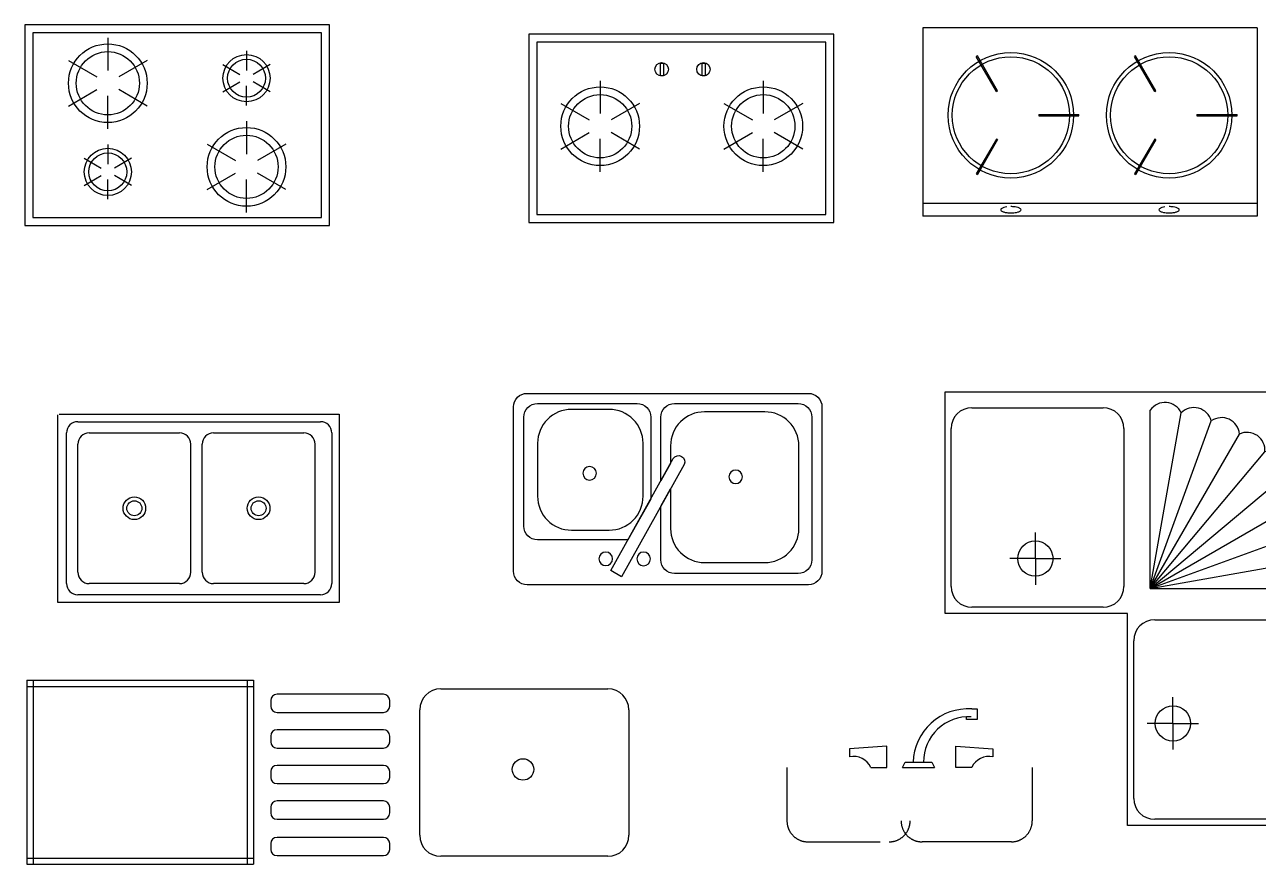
# Model space of a CAD drawing. Extents: x -42728 to 99010, y -18674 to 47645.
# Drawn here: x 48653 to 51602, y 42463 to 44470 of the extents above; entities that cross this region are included whole.
import ezdxf

# ---------------------------------------------------------------- set-up
doc = ezdxf.new("R2010")
doc.units = 0
doc.header["$LTSCALE"] = 100
doc.header["$MEASUREMENT"] = 0
doc.linetypes.add('HIDDEN', pattern=[9.525, 6.35, -3.175])
doc.layers.get('0').update_dxf_attribs({"linetype": 'CONTINUOUS'})
for name, color, linetype in [('2', 3, 'CONTINUOUS'), ('HUI', 8, 'CONTINUOUS'), ('MC', 5, 'CONTINUOUS'), ('WINDOW', 2, 'CONTINUOUS'), ('墙线', 2, 'CONTINUOUS'), ('家具', 223, 'CONTINUOUS'), ('家具-7', 3, 'CONTINUOUS'), ('浅', 4, 'CONTINUOUS'), ('深', 5, 'CONTINUOUS')]:
    doc.layers.add(name, color=color, linetype=linetype)

# ---------------------------------------------------------------- blocks, each defined once
blk = doc.blocks.new('A$C38A94B52')
at = {"layer": '浅'}
for points in [[(737.1, 425.4, 0.414214), (704.7, 457.8), (32.4, 457.8, 0.414214), (0, 425.4), (0, 32.4, 0.414214), (32.4, 0), (704.7, 0, 0.414214), (737.1, 32.4)], [(257.7, 438.6), (232.3, 423.6), (381.8, 156, 0.975912), (407.6, 170.4)]]:
    blk.add_lwpolyline(points, format="xyb", close=True, dxfattribs=at)
at = {"layer": '深'}
for points in [[(257.7, 438.6), (232.3, 423.6), (381.8, 156, 0.975912), (407.6, 170.4)], [(375.3, 125.2), (375.3, 167.7), (352.1, 209.2), (352.1, 56.7, 0.414214), (384.5, 24.3), (680.4, 24.3, 0.414214), (712.8, 56.7), (712.8, 397.9, 0.414214), (680.4, 430.3), (384.5, 430.3, 0.414214), (352.1, 397.9), (352.1, 269.7), (375.3, 228.2), (375.3, 323.4, -0.414214), (456.3, 404.4), (600.9, 404.4, -0.414214), (681.9, 323.4), (681.9, 125.2, -0.414214), (600.9, 44.2), (456.3, 44.2, -0.414214)], [(204.1, 395.6, -1), (236.5, 395.6, -1)], [(294.6, 395.7, -1), (327, 395.7, -1)], [(273.4, 350), (56.7, 350, 0.414214), (24.3, 317.6), (24.3, 56.7, 0.414214), (56.7, 24.3), (295.4, 24.3, 0.414214), (327.8, 56.7), (327.8, 252.6)], [(138.2, 327), (228.5, 327, -0.414214), (309.5, 246), (309.5, 119.4, -0.414214), (228.5, 38.4), (138.2, 38.4, -0.414214), (57.2, 119.4), (57.2, 246, -0.414214)], [(309.5, 119.4, -0.414214), (228.5, 38.4), (138.2, 38.4, -0.414214), (57.2, 119.4), (57.2, 246, -0.414214), (138.2, 327), (228.5, 327, -0.414214), (309.5, 246)], [(165.4, 191, -1), (197.8, 191, -1)], [(547.1, 199.6, -1), (514.7, 199.6, -1)]]:
    blk.add_lwpolyline(points, format="xyb", close=True, dxfattribs=at)
blk.add_lwpolyline([(197.8, 191), (197.8, 191)], close=True, dxfattribs=at)
blk = doc.blocks.new('A$C3A495DAA')
at = {"layer": '深'}
blk.add_blockref('A$C38A94B52', (0, 0), dxfattribs=at)
blk = doc.blocks.new('A$C4A622623')
at = {"color": 252}
for p, q in [((285.4, 624.5), (324.7, 556.4)), ((394.2, 624.5), (354.9, 556.4)), ((95.3, 586.8), (118.9, 545.9)), ((160.6, 586.8), (137, 545.9)), ((62.6, 530.3), (109.8, 530.3)), ((95.3, 473.7), (118.9, 514.6)), ((160.6, 473.7), (137, 514.6)), ((193.2, 530.3), (146, 530.3)), ((231, 530.3), (309.7, 530.3)), ((285.4, 436), (324.7, 504.2)), ((394.2, 436), (354.9, 504.2)), ((448.7, 530.3), (369.9, 530.3)), ((85.5, 293.1), (124.9, 224.9)), ((194.4, 293.1), (155, 224.9)), ((319.2, 255.4), (342.8, 214.5)), ((384.5, 255.4), (360.9, 214.5)), ((31.1, 198.8), (109.8, 198.8)), ((248.8, 198.8), (170.1, 198.8)), ((286.5, 198.8), (333.8, 198.8)), ((319.2, 142.3), (342.8, 183.2)), ((384.5, 142.3), (360.9, 183.2)), ((417.2, 198.8), (369.9, 198.8)), ((85.5, 104.6), (124.9, 172.7)), ((194.4, 104.6), (155, 172.7))]:
    blk.add_line(p, q, dxfattribs=at)
blk.add_lwpolyline([(479.8, 729.1), (0, 729.1), (0, 0), (479.8, 0)], close=True)
blk.add_lwpolyline([(460.6, 709.9), (19.2, 709.9), (19.2, 19.2), (460.6, 19.2)], close=True, dxfattribs=at)
for centre, radius in [((339.8, 530.3), 94.1), ((339.8, 530.3), 75.6), ((127.9, 530.3), 56.4), ((127.9, 530.3), 45.4), ((140, 198.8), 94.1), ((140, 198.8), 75.6), ((351.9, 198.8), 56.4), ((351.9, 198.8), 45.4)]:
    blk.add_circle(centre, radius, dxfattribs=at)
blk = doc.blocks.new('A$C46EC6DC7')
at = {"layer": 'HUI'}
for p, q in [((207.7, 655.6), (207.7, 751.9)), ((210.7, 751.9), (207.7, 751.9)), ((210.7, 655.6), (210.7, 751.9)), ((207.7, 655.6), (210.7, 655.6)), ((150.9, 557.2), (67.5, 509.1)), ((152.4, 554.6), (69, 506.5)), ((152.4, 554.6), (150.9, 557.2)), ((267.5, 557.2), (266, 554.6)), ((266, 554.6), (349.4, 506.5)), ((267.5, 557.2), (350.9, 509.1)), ((67.5, 509.1), (69, 506.5)), ((349.4, 506.5), (350.9, 509.1)), ((210.7, 373.6), (207.7, 373.6)), ((207.7, 277.3), (207.7, 373.6)), ((210.7, 277.3), (210.7, 373.6)), ((207.7, 277.3), (210.7, 277.3)), ((150.9, 178.9), (67.5, 130.8)), ((152.4, 176.3), (150.9, 178.9)), ((267.5, 178.9), (266, 176.3)), ((267.5, 178.9), (350.9, 130.8)), ((152.4, 176.3), (69, 128.2)), ((266, 176.3), (349.4, 128.2)), ((67.5, 130.8), (69, 128.2)), ((349.4, 128.2), (350.9, 130.8))]:
    blk.add_line(p, q, dxfattribs=at)
for centre, radius in [((209.2, 589.2), 150), ((209.2, 589.2), 140), ((209.2, 210.8), 150), ((209.2, 210.8), 140)]:
    blk.add_circle(centre, radius, dxfattribs=at)
at = {"layer": '墙线'}
for p, q in [((0, 800), (450, 800)), ((0, 800), (0, 0)), ((420, 800), (420, 0)), ((450, 800), (450, 0)), ((0, 0), (450, 0))]:
    blk.add_line(p, q, dxfattribs=at)
for centre, radius, start, end in [((506.1, 589.2), 78.6, 172.7146, 180), ((470.7, 593.7), 42.9, 162.8475, 172.7146), ((448.6, 600.5), 19.8, 143.309, 162.8475), ((435, 610.6), 2.83, 90, 143.309), ((435, 610.6), 2.83, 36.691, 90), ((421.4, 600.5), 19.8, 17.1525, 36.691), ((399.3, 593.7), 42.9, 7.2854, 17.1525), ((363.9, 589.2), 78.6, 0, 7.2854), ((470.7, 584.6), 42.9, 187.2854, 197.1525), ((448.6, 577.8), 19.8, 197.1525, 216.691), ((435, 567.7), 2.83, 216.691, 270), ((435, 567.7), 2.83, 270, 323.309), ((421.4, 577.8), 19.8, 323.309, 342.8475), ((399.3, 584.6), 42.9, 342.8475, 352.7146), ((363.9, 589.2), 78.6, 352.7146, 360), ((506.1, 210.8), 78.6, 172.7146, 180), ((470.7, 215.4), 42.9, 162.8475, 172.7146), ((448.6, 222.2), 19.8, 143.309, 162.8475), ((435, 232.3), 2.83, 90, 143.309), ((435, 232.3), 2.83, 36.691, 90), ((421.4, 222.2), 19.8, 17.1525, 36.691), ((399.3, 215.4), 42.9, 7.2854, 17.1525), ((363.9, 210.8), 78.6, 0, 7.2854), ((363.9, 210.8), 78.6, 352.7146, 360), ((470.7, 206.3), 42.9, 187.2854, 197.1525), ((448.6, 199.5), 19.8, 197.1525, 216.691), ((435, 189.4), 2.83, 216.691, 270), ((435, 189.4), 2.83, 270, 323.309), ((421.4, 199.5), 19.8, 323.309, 342.8475), ((399.3, 206.3), 42.9, 342.8475, 352.7146)]:
    blk.add_arc(centre, radius, start, end, dxfattribs=at)
blk = doc.blocks.new('F15FCT02')
at = {"color": 0, "linetype": 'ByBlock'}
for p, q in [((114.3, 114.3), (114.3, 120.7)), ((127, 139.7), (139.7, 139.7)), ((139.7, 139.7), (139.7, 114.3)), ((139.7, 114.3), (114.3, 114.3)), ((-76.2, 50.8), (-165.1, 44.5)), ((-165.1, 44.5), (-165.1, 25.4)), ((-76.2, 0), (-76.2, 50.8)), ((88.9, 0), (88.9, 50.8)), ((88.9, 50.8), (177.8, 44.5)), ((177.8, 44.5), (177.8, 25.4)), ((-114.3, 0), (-76.2, 0)), ((-38.1, 0), (-31.8, 12.7)), ((-38.1, 0), (38.1, 0)), ((-31.8, 12.7), (31.8, 12.7)), ((31.8, 12.7), (38.1, 0)), ((127, 0), (88.9, 0))]:
    blk.add_line(p, q, dxfattribs=at)
for centre, radius, start, end in [((118.1, 8.9), 131.1, 86.1121, 178.3348), ((119.2, 13.6), 107.3, 86.5195, 180.5009), ((-155.6, -19.2), 45.6, 24.8879, 101.982), ((168.3, -19.2), 45.6, 78.018, 155.1121)]:
    blk.add_arc(centre, radius, start, end, dxfattribs=at)
blk = doc.blocks.new('A$C1C6455A9')
at = {"color": 9, "linetype": 'HIDDEN'}
for p, q in [((0, 177.8), (0, 50)), ((586.4, 177.8), (586.4, 50)), ((50, 0), (222.9, 0)), ((536.4, 0), (322.9, 0))]:
    blk.add_line(p, q, dxfattribs=at)
for centre, start, end in [((50, 50), 180, 270), ((244.4, 50), 270, 0), ((322.9, 50), 180, 270), ((536.4, 50), 270, 0)]:
    blk.add_arc(centre, 50, start, end, dxfattribs=at)
at = {"color": 9}
blk.add_blockref('F15FCT02', (314.7, 177.8), dxfattribs=at)
blk = doc.blocks.new('A$C3F05026B')
at = {"layer": '家具', "color": 3}
for p, q in [((0, 506.7), (0, 1036.9)), ((0, 1036.9), (966.7, 1036.9)), ((966.7, 1036.9), (966.7, 0)), ((64.4, 998.6), (377.7, 998.6)), ((490.8, 566.7), (490.8, 992.8)), ((490.8, 566.7), (564.8, 986.4)), ((14.4, 571.6), (14.4, 948.6)), ((427.7, 948.6), (427.7, 571.6)), ((490.8, 566.7), (636.5, 967.1)), ((490.8, 566.7), (703.9, 935.7)), ((490.8, 566.7), (764.7, 893.1)), ((490.8, 566.7), (817.2, 840.6)), ((490.8, 566.7), (859.9, 779.8)), ((490.8, 566.7), (891.2, 712.4)), ((216, 638.1), (216, 700.7)), ((216, 638.1), (154.8, 638.1)), ((216, 638.1), (277.2, 638.1)), ((216, 638.1), (277.2, 638.1)), ((216, 638.1), (216, 575.5)), ((490.8, 566.7), (910.5, 640.7)), ((490.8, 566.7), (916.9, 566.7)), ((490.8, 566.7), (916.9, 566.7)), ((436.5, 506.7), (0, 506.7)), ((377.7, 521.6), (64.4, 521.6)), ((436.5, 0), (436.5, 506.7)), ((501.2, 491.8), (880.2, 491.8)), ((451.2, 64.9), (451.2, 441.8)), ((930.2, 441.8), (930.2, 64.9)), ((544.8, 244), (544.8, 306.6)), ((544.8, 244), (483.6, 244)), ((544.8, 244), (606, 244)), ((544.8, 244), (606, 244)), ((544.8, 244), (544.8, 181.4)), ((880.2, 14.9), (501.2, 14.9)), ((966.7, 0), (436.5, 0))]:
    blk.add_line(p, q, dxfattribs=at)
for centre in [(216, 638.1), (544.8, 244)]:
    blk.add_circle(centre, 42.2, dxfattribs=at)
for centre, radius, start, end in [((525.9, 968.5), 42.7, 24.6752, 145.3248), ((64.4, 948.6), 50, 90, 180), ((377.7, 948.6), 50, 0, 90), ((595.2, 956.3), 42.7, 14.6752, 135.3248), ((661.3, 932.3), 42.7, 4.6752, 125.3248), ((722.2, 897.1), 42.7, 354.6752, 115.3248), ((776, 851.9), 42.7, 344.6752, 105.3248), ((821.2, 798), 42.7, 334.6752, 95.3248), ((856.4, 737.1), 42.7, 324.6752, 85.3248), ((880.4, 671.1), 42.7, 314.6752, 75.3248), ((892.6, 601.8), 42.7, 304.6752, 65.3248), ((64.4, 571.6), 50, 180, 270), ((377.7, 571.6), 50, 270, 0), ((501.2, 441.8), 50, 90, 180), ((880.2, 441.8), 50, 0, 90), ((501.2, 64.9), 50, 180, 270), ((880.2, 64.9), 50, 270, 0)]:
    blk.add_arc(centre, radius, start, end, dxfattribs=at)
blk = doc.blocks.new('A$C054751FE')
for p, q in [((0, 440), (542.1, 440)), ((0, 440), (0, 0)), ((0, 425), (542.1, 425)), ((15, 440), (15, 0)), ((527.1, 440), (527.1, 0)), ((542.1, 440), (542.1, 0)), ((989.5, 419.3), (1389.5, 419.3)), ((583.4, 391.5), (583.4, 378)), ((852.6, 406.5), (598.4, 406.5)), ((867.6, 378), (867.6, 391.5)), ((598.4, 363), (852.6, 363)), ((939.5, 69.3), (939.5, 369.3)), ((1439.5, 369.3), (1439.5, 69.3)), ((583.4, 306.5), (583.4, 292.9)), ((852.6, 321.5), (598.4, 321.5)), ((867.6, 292.9), (867.6, 306.5)), ((598.4, 277.9), (852.6, 277.9)), ((852.6, 236.5), (598.4, 236.5)), ((583.4, 221.5), (583.4, 207.9)), ((867.6, 207.9), (867.6, 221.5)), ((598.4, 192.9), (852.6, 192.9)), ((852.6, 151.4), (598.4, 151.4)), ((583.4, 136.4), (583.4, 122.9)), ((867.6, 122.9), (867.6, 136.4)), ((598.4, 107.9), (852.6, 107.9)), ((852.6, 64.4), (598.4, 64.4)), ((583.4, 49.4), (583.4, 35.8)), ((867.6, 35.8), (867.6, 49.4)), ((0, 15), (542.1, 15)), ((598.4, 20.8), (852.6, 20.8)), ((1389.5, 19.3), (989.5, 19.3)), ((0, 0), (542.1, 0))]:
    blk.add_line(p, q)
blk.add_circle((1186.3, 226.7), 25.6)
for centre, radius, start, end in [((989.5, 369.3), 50, 90, 180), ((1389.5, 369.3), 50, 0, 90), ((598.4, 391.5), 15, 90, 180), ((852.6, 391.5), 15, 0, 90), ((598.4, 378), 15, 180, 270), ((852.6, 378), 15, 270, 0), ((598.4, 306.5), 15, 90, 180), ((852.6, 306.5), 15, 0, 90), ((598.4, 292.9), 15, 180, 270), ((852.6, 292.9), 15, 270, 0), ((598.4, 221.5), 15, 90, 180), ((852.6, 221.5), 15, 0, 90), ((598.4, 207.9), 15, 180, 270), ((852.6, 207.9), 15, 270, 0), ((598.4, 136.4), 15, 90, 180), ((852.6, 136.4), 15, 0, 90), ((598.4, 122.9), 15, 180, 270), ((852.6, 122.9), 15, 270, 0), ((598.4, 49.4), 15, 90, 180), ((852.6, 49.4), 15, 0, 90), ((989.5, 69.3), 50, 180, 270), ((1389.5, 69.3), 50, 270, 0), ((598.4, 35.8), 15, 180, 270), ((852.6, 35.8), 15, 270, 0)]:
    blk.add_arc(centre, radius, start, end)

msp = doc.modelspace()

# ---------------------------------------------------------------- linework, layer by layer
at = {"color": 252}
for p, q in [((50028.77154, 44336.53283), (50028.77154, 44257.8125)), ((50418.77154, 44336.53283), (50418.77154, 44257.8125)), ((49934.50364, 44282.10723), (50002.67744, 44242.74706)), ((50123.03944, 44282.10723), (50054.86564, 44242.74706)), ((50324.50364, 44282.10723), (50392.67744, 44242.74706)), ((50513.03944, 44282.10723), (50444.86564, 44242.74706)), ((49934.50364, 44173.25603), (50002.67744, 44212.61619)), ((50123.03944, 44173.25603), (50054.86564, 44212.61619)), ((50324.50364, 44173.25603), (50392.67744, 44212.61619)), ((50513.03944, 44173.25603), (50444.86564, 44212.61619)), ((50028.77154, 44118.83043), (50028.77154, 44197.55076)), ((50418.77154, 44118.83043), (50418.77154, 44197.55076))]:
    msp.add_line(p, q, dxfattribs=at)
for points in [[(49858.50546, 44447.4872), (49858.50546, 43997.70758), (50587.60487, 43997.70758), (50587.60487, 44447.4872)], [(50179.81049, 44347.82149), (50172.65507, 44347.82149), (50172.65507, 44378.13232), (50179.81049, 44378.13232)], [(50279.81049, 44347.82149), (50272.65507, 44347.82149), (50272.65507, 44378.13232), (50279.81049, 44378.13232)]]:
    msp.add_lwpolyline(points, close=True)
msp.add_lwpolyline([(49877.71346, 44428.2792), (49877.71346, 44016.91558), (50568.39687, 44016.91558), (50568.39687, 44428.2792)], close=True, dxfattribs=at)
for centre in [(50175.81049, 44363.82149), (50275.81049, 44363.82149)]:
    msp.add_circle(centre, 16)
for centre, radius in [((50028.77154, 44227.68163), 94.06619), ((50028.77154, 44227.68163), 75.62651), ((50418.77154, 44227.68163), 94.06619), ((50418.77154, 44227.68163), 75.62651)]:
    msp.add_circle(centre, radius, dxfattribs=at)
at = {"layer": 'HUI'}
for p, q in [((48780.26039, 43521.52211), (49360.05343, 43521.52211)), ((48753.26039, 43134.52211), (48753.26039, 43494.52211)), ((48807.26039, 43494.52211), (49023.26039, 43494.52211)), ((49104.26039, 43494.52211), (49320.26039, 43494.52211)), ((49387.05343, 43494.52211), (49387.05343, 43134.52211)), ((48780.26039, 43161.52211), (48780.26039, 43467.52211)), ((49050.26039, 43161.52211), (49050.26039, 43467.52211)), ((49077.26039, 43161.52211), (49077.26039, 43467.52211)), ((49347.26039, 43161.52211), (49347.26039, 43467.52211)), ((49023.26039, 43134.52211), (48807.26039, 43134.52211)), ((49320.26039, 43134.52211), (49104.26039, 43134.52211)), ((49360.05343, 43107.52211), (48780.26039, 43107.52211))]:
    msp.add_line(p, q, dxfattribs=at)
for centre, radius in [((48915.26039, 43314.52211), 27), ((48915.26039, 43314.52211), 18), ((49212.26039, 43314.52211), 27), ((49212.26039, 43314.52211), 18)]:
    msp.add_circle(centre, radius, dxfattribs=at)
for centre, start, end in [((48780.26039, 43494.52211), 90, 180), ((49360.05343, 43494.52211), 0, 90), ((48807.26039, 43467.52211), 90, 180), ((49023.26039, 43467.52211), 0, 90), ((49104.26039, 43467.52211), 90, 180), ((49320.26039, 43467.52211), 0, 90), ((48807.26039, 43161.52211), 180, 270), ((49023.26039, 43161.52211), 270, 0), ((49104.26039, 43161.52211), 180, 270), ((49320.26039, 43161.52211), 270, 0), ((48780.26039, 43134.52211), 180, 270), ((49360.05343, 43134.52211), 270, 0)]:
    msp.add_arc(centre, 27, start, end, dxfattribs=at)
at = {"layer": '墙线'}
for p, q in [((48732.00221, 43089.52211), (48732.00221, 43537.91757)), ((48735.26039, 43539.52211), (49405.05343, 43539.52211)), ((49405.05343, 43539.52211), (49405.05343, 43089.52211)), ((49405.05343, 43089.52211), (48732.00221, 43089.52211))]:
    msp.add_line(p, q, dxfattribs=at)
at = {"layer": '家具-7'}
msp.add_line((49405.05343, 43089.52211), (48732.00221, 43089.52211), dxfattribs=at)

# ---------------------------------------------------------------- block references
for name, p in [('A$C3F05026B', (50853.2023, 42556.22862)), ('A$C054751FE', (48657.99918, 42463.49629))]:
    msp.add_blockref(name, p)
at = {"layer": '2', "color": 3, "rotation": 270}
msp.add_blockref('A$C4A622623', (48653.01781, 44470.4457), dxfattribs=at)
at = {"layer": 'HUI', "rotation": 270}
msp.add_blockref('A$C46EC6DC7', (50799.8019, 44463.1008), dxfattribs=at)
at = {"layer": 'MC', "xscale": -1, "rotation": 180}
msp.add_blockref('A$C3A495DAA', (49821.89286, 43589.21988), dxfattribs=at)
at = {"layer": 'WINDOW', "color": 3}
msp.add_blockref('A$C1C6455A9', (50475.35329, 42517.29562), dxfattribs=at)

doc.saveas('drawing.dxf')
